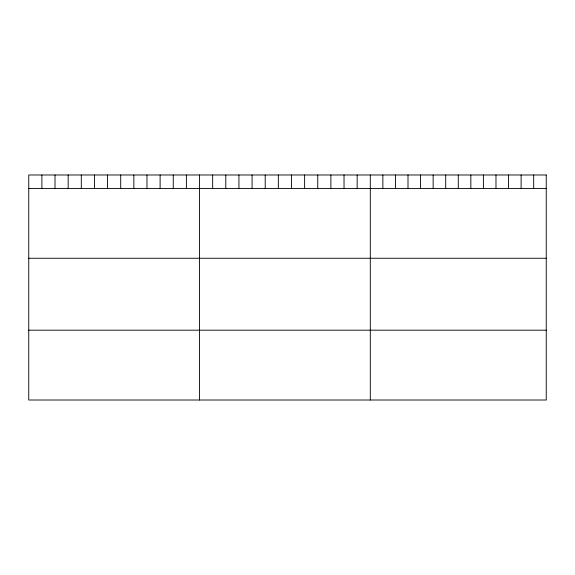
<?xml version="1.0" encoding="UTF-8"?>
<svg xmlns="http://www.w3.org/2000/svg" width="575" height="575" viewBox="0 0 575 575"><rect width="100%" height="100%" fill="white"/><g stroke="black" fill="none" stroke-linecap="round" stroke-linejoin="round"><path stroke-width="0.86" d="M28.75 188.428L546.25 188.428M28.75 258.254L546.25 258.254M28.75 330.187L546.25 330.187M533.679 174.987L533.679 188.428M521.115 174.987L521.115 188.428M508.544 174.987L508.544 188.428M495.981 174.987L495.981 188.428M483.41 174.987L483.41 188.428M470.846 174.987L470.846 188.428M458.275 174.987L458.275 188.428M445.704 174.987L445.704 188.428M433.14 174.987L433.14 188.428M420.569 174.987L420.569 188.428M408.006 174.987L408.006 188.428M395.435 174.987L395.435 188.428M382.871 174.987L382.871 188.428M370.3 174.987L370.3 400.013M357.161 174.987L357.161 188.428M344.03 174.987L344.03 188.428M330.891 174.987L330.891 188.428M317.752 174.987L317.752 188.428M304.621 174.987L304.621 188.428M291.482 174.987L291.482 188.428M278.343 174.987L278.343 188.428M265.204 174.987L265.204 188.428M252.073 174.987L252.073 188.428M238.934 174.987L238.934 188.428M225.795 174.987L225.795 188.428M212.664 174.987L212.664 188.428M199.525 174.987L199.525 400.013M186.386 174.987L186.386 188.428M173.255 174.987L173.255 188.428M160.116 174.987L160.116 188.428M146.977 174.987L146.977 188.428M133.846 174.987L133.846 188.428M120.707 174.987L120.707 188.428M107.568 174.987L107.568 188.428M94.429 174.987L94.429 188.428M81.298 174.987L81.298 188.428M68.159 174.987L68.159 188.428M55.02 174.987L55.02 188.428M41.889 174.987L41.889 188.428M546.25 174.987L28.75 174.987L28.75 400.013L546.25 400.013L546.25 174.987"/></g></svg>
